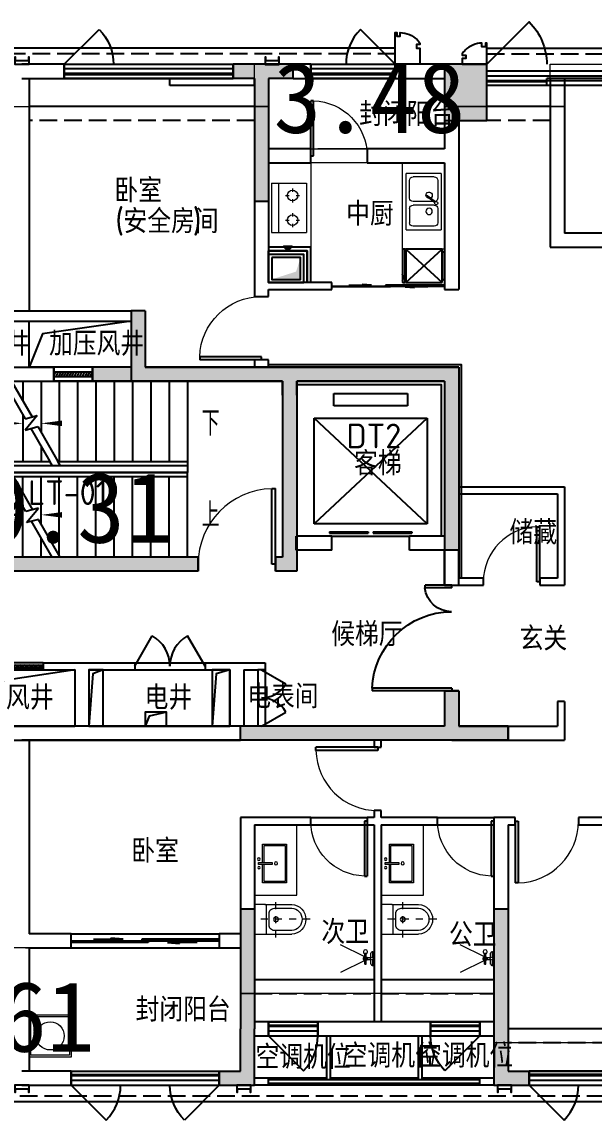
# Model space of a CAD drawing. Extents: x 512858 to 514372, y -232486 to -231710.
# Drawn here: x 513208.44 to 513216.56, y -232245.08 to -232229.49 of the extents above; entities that cross this region are included whole.
import ezdxf

# ---------------------------------------------------------------- set-up
doc = ezdxf.new("R2010")
doc.units = 0
doc.header["$LTSCALE"] = 1000
for name, pattern in [('__DASH', [0.35, 0.25, -0.1]), ('B1+B2户型(2#185报审版）-2$0$__DASH', [0.35, 0.25, -0.1]), ('B1+B2户型(2#185报审版）-2$0$DASH', [0.35, 0.25, -0.1]), ('DASH', [0.35, 0.25, -0.1])]:
    doc.linetypes.add(name, pattern=pattern)
doc.layers.get('0').update_dxf_attribs({"color": 252})
for name, color, linetype in [('0-铝板', 253, 'Continuous'), ('1#HXT-15-27F$0$A-ANNO-50-SYMB', 253, 'Continuous'), ('1#HXT-15-27F$0$A-ANNO-50-TXT', 253, 'Continuous'), ('1#HXT-15-27F$0$A-DOOR', 253, 'Continuous'), ('1#HXT-15-27F$0$A-FIRE-DOOR', 253, 'Continuous'), ('1#HXT-15-27F$0$A-HOLE-E', 253, 'Continuous'), ('1#HXT-15-27F$0$A-PATT-COLU', 253, 'Continuous'), ('1#HXT-15-27F$0$A-STAIR', 253, 'Continuous'), ('1#HXT-15-27F$0$A-STR-CONC-B', 253, 'Continuous'), ('1#HXT-15-27F$0$A-WALL-S', 253, 'Continuous'), ('1#HXT-15-27F$0$A-WINDOW', 253, 'Continuous'), ('6#-造型-1F（实施版）金属型材-METAL-S', 253, 'Continuous'), ('A-ANNO-100-TXT', 252, 'Continuous'), ('A-METAL-E', 253, 'Continuous'), ('A-WALL-S', 252, 'Continuous'), ('B1+B2户型(2#185报审版）-2$0$$0$AA-排烟道', 253, 'Continuous'), ('B1+B2户型(2#185报审版）-2$0$A-DOOR', 253, 'Continuous'), ('B1+B2户型(2#185报审版）-2$0$A-FIRE-DOOR', 253, 'Continuous'), ('B1+B2户型(2#185报审版）-2$0$A-HOLE-E', 253, 'Continuous'), ('B1+B2户型(2#185报审版）-2$0$A-METAL-E', 253, 'Continuous'), ('B1+B2户型(2#185报审版）-2$0$A-PART-S', 253, 'Continuous'), ('B1+B2户型(2#185报审版）-2$0$A-PATT-COLU', 253, 'Continuous'), ('B1+B2户型(2#185报审版）-2$0$A-STR-CONC-B', 253, 'Continuous'), ('B1+B2户型(2#185报审版）-2$0$A-STR-CONC-C', 253, 'Continuous'), ('B1+B2户型(2#185报审版）-2$0$A-STR-CONC-E', 253, 'Continuous'), ('B1+B2户型(2#185报审版）-2$0$A-STR-CONC-H', 253, 'Continuous'), ('B1+B2户型(2#185报审版）-2$0$A-WALL-S', 253, 'Continuous'), ('B1+B2户型(2#185报审版）-2$0$A-WINDOW', 253, 'Continuous'), ('B1+B2户型(2#185报审版）-2$0$FURN', 253, 'Continuous'), ('B1+B2户型(2#185报审版）-2$0$ICDA方案_活动家具', 253, 'Continuous'), ('B1+B2户型(2#185报审版）-2$0$WALL', 253, 'Continuous'), ('PUB_HATCH', 252, 'Continuous')]:
    doc.layers.add(name, color=color, linetype=linetype)
for name, color, linetype, lineweight in [('B1+B2户型(2#185报审版）-2$0$AE-FURN-MOVE', 253, 'Continuous', 20), ('面积-计容-住宅-0.5', 1, 'Continuous', 0), ('面积-计容-住宅-1', 1, 'Continuous', 0)]:
    doc.layers.add(name, color=color, linetype=linetype, lineweight=lineweight)
doc.styles.add('1#HXT-15-27F$0$STANDARD', font='GBENOR', dxfattribs={"bigfont": 'GBCBIG'})
doc.styles.add('dw', font='simhei.ttf')
doc.styles.add('TYDG_02', font='TSSDENG.shx', dxfattribs={"width": 0.8, "bigfont": 'hztxt.shx'})

# ---------------------------------------------------------------- blocks, each defined once
blk = doc.blocks.new('1新176wz14')
at = {"layer": 'A-ANNO-100-TXT', "style": 'TYDG_02'}
for s, height, p in [('封闭阳台', 337.6, (-141470, -1319249, 0)), ('卧室', 337.6, (-144945, -1320333)), ('中厨', 337.6, (-141655, -1320665)), ('(', 350, (-144933, -1320771)), ('安全房间', 337.6, (-144816, -1320771)), (')', 350, (-143833, -1320771)), ('加压风井', 337.6, (-147500, -1322510)), ('加压风井', 337.6, (-145873, -1322510)), ('DT2', 350, (-141651, -1323825)), ('客梯', 337.6, (-141542, -1324210)), ('LT-01', 350, (-146169, -1324630)), ('储藏', 337.6, (-139336, -1325189, 0)), ('候梯厅', 337.6, (-141867, -1326636)), ('玄关', 337.6, (-139192, -1326698)), ('风井', 337.6, (-146484, -1327536)), ('电井', 337.6, (-144516, -1327536)), ('电表间', 337.6, (-143060, -1327519, 0)), ('卧室', 337.6, (-144705, -1329714)), ('次卫', 337.6, (-142006, -1330865, 0)), ('公卫', 337.6, (-140196, -1330903, -1)), ('封闭阳台', 337.6, (-144645, -1331968, 0)), ('空调机位', 337.6, (-142942, -1332640)), ('空调机位', 337.6, (-141690, -1332622)), ('空调机位', 337.6, (-140634, -1332622))]:
    blk.add_text(s, height=height, dxfattribs=at).set_placement(p)
blk = doc.blocks.new('1新173qjoijgwjirwj')
at = {"layer": '6#-造型-1F（实施版）金属型材-METAL-S', "color": 61}
blk.add_lwpolyline([(1777640, -392129), (1777640, -392149), (1777590, -392149), (1777590, -392199), (1777640, -392199), (1777640, -392429), (1777290, -392429), (1777290, -391979), (1777310, -391979), (1777310, -392029), (1777360, -392029), (1777360, -391979, -0.097374), (1777489, -392006, -0.097374), (1777598, -392079, -0.024265), (1777620, -392103, -0.024265), (1777640, -392129), (1777640, -392149)], format="xyb", dxfattribs=at)
at = {"layer": '6#-造型-1F（实施版）金属型材-METAL-S'}
for points in [[(1777290, -392199), (1756460, -392199, 0.414213), (1756260, -392399), (1756260, -399309)], [(1756590, -399659), (1757760, -399659), (1757760, -406959, 0.414214), (1757960, -407159), (1781290, -407159)]]:
    blk.add_lwpolyline(points, format="xyb", dxfattribs=at)
at = {"layer": '6#-造型-1F（实施版）金属型材-METAL-S', "color": 61}
blk.add_lwpolyline([(1778240, -392429), (1778590, -392429), (1778590, -392129), (1778570, -392129), (1778570, -392179), (1778520, -392179), (1778520, -392129, 0.097374), (1778391, -392156, 0.097374), (1778282, -392229, 0.024265), (1778260, -392253, 0.024265), (1778240, -392279), (1778240, -392299), (1778290, -392299), (1778290, -392349), (1778240, -392349)], format="xyb", close=True, dxfattribs=at)
at = {"layer": '6#-造型-1F（实施版）金属型材-METAL-S'}
blk.add_lwpolyline([(1778590, -392199), (1787490, -392199), (1787490, -392351), (1787490, -392351)], dxfattribs=at)
at = {"layer": '6#-造型-1F（实施版）金属型材-METAL-S', "color": 61, "linetype": '__DASH'}
for points in [[(1777290, -392279), (1756460, -392279, 0.414213), (1756340, -392399), (1756340, -399309)], [(1756590, -399579), (1757840, -399579), (1757840, -406959, 0.414214), (1757960, -407079), (1781290, -407079)]]:
    blk.add_lwpolyline(points, format="xyb", dxfattribs=at)
blk.add_lwpolyline([(1778590, -392279), (1787490, -392279)], dxfattribs=at)
blk = doc.blocks.new('1新172jwqoiwjg')
at = {"layer": '6#-造型-1F（实施版）金属型材-METAL-S', "color": 130}
for points in [[(1772090, -392429), (1772090, -392329), (1772080, -392329), (1772080, -392379), (1771900, -392379), (1771900, -392329), (1771890, -392329), (1771890, -392429), (1772090, -392429)], [(1775640, -392430), (1775640, -392330), (1775630, -392330), (1775630, -392380), (1775450, -392380), (1775450, -392330), (1775440, -392330), (1775440, -392430), (1775640, -392430)], [(1771890, -406929), (1771890, -407029), (1771900, -407029), (1771900, -406979), (1772080, -406979), (1772080, -407029), (1772090, -407029), (1772090, -406929), (1771890, -406929)], [(1775040, -406929), (1775040, -407029), (1775050, -407029), (1775050, -406979), (1775230, -406979), (1775230, -407029), (1775240, -407029), (1775240, -406929), (1775040, -406929)], [(1778740, -406929), (1778740, -407029), (1778750, -407029), (1778750, -406979), (1778930, -406979), (1778930, -407029), (1778940, -407029), (1778940, -406929), (1778740, -406929)]]:
    blk.add_lwpolyline(points, dxfattribs=at)
blk = doc.blocks.new('1新90A$C799B250F')
at = {"layer": '0-铝板', "color": 2}
for name in ['1新173qjoijgwjirwj', '1新172jwqoiwjg']:
    blk.add_blockref(name, (-1756590, 406829, 0), dxfattribs=at)
blk = doc.blocks.new('1新160bcq14-27')
at = {"layer": 'A-METAL-E', "elevation": 0}
for points in [[(18200, 5850), (15800, 5850)], [(18200, 5800), (15800, 5800)], [(20500, 5850), (19300, 5850)], [(20500, 5800), (19300, 5800)], [(22650, 5750), (21800, 5750)], [(22650, 5700), (21800, 5700)], [(19400, -7600), (18700, -7600)], [(21700, -7600), (21000, -7600)], [(19400, -7650), (18700, -7650)], [(21700, -7650), (21000, -7650)], [(15900, -8300), (18000, -8300)], [(15900, -8350), (18000, -8350)], [(24500, -8300), (22400, -8300)], [(24500, -8350), (22400, -8350)]]:
    blk.add_lwpolyline(points, dxfattribs=at)
at = {"layer": 'A-WALL-S'}
for p, q in [((18500, 5800), (17300, 5800)), ((17300, 5700), (17300, 5800)), ((18500, 5700), (18500, 5800)), ((24150, 5800), (22650, 5800)), ((22650, 5700), (22650, 5800)), ((18500, 5700), (17300, 5700)), ((24150, 5700), (22650, 5700))]:
    blk.add_line(p, q, dxfattribs=at)
blk = doc.blocks.new('1新123B1+B2户型(2#185报审版）-2$0$FDFSDFSD')
at = {"layer": 'B1+B2户型(2#185报审版）-2$0$AE-FURN-MOVE'}
for points in [[(-600, 600), (0, 600), (0, 0), (-600, 0)], [(-575, 575), (-25, 575), (-25, 25), (-575, 25)]]:
    blk.add_lwpolyline(points, close=True, dxfattribs=at)
blk.add_circle((-300, 300), 200, dxfattribs=at)
blk = doc.blocks.new('1新118B1+B2户型(2#185报审版）-2$0$69865866586652f-nezb')
at = {"color": 250, "linetype": 'B1+B2户型(2#185报审版）-2$0$DASH', "ltscale": 0.2}
for p, q in [((296757, 367901), (296757, 367111)), ((296501, 367416), (297013, 367416))]:
    blk.add_line(p, q, dxfattribs=at)
for p, q in [((296546, 367259), (296546, 367641)), ((296968, 367259), (296968, 367641))]:
    blk.add_line(p, q)
at = {"color": 250}
blk.add_lwpolyline([(296599, 367641), (296599, 367393, 0.414214), (296674, 367318), (296839, 367318, 0.414214), (296914, 367393), (296914, 367641)], format="xyb", dxfattribs=at)
blk.add_lwpolyline([(296546, 367259, -0.414214), (296567, 367281), (296947, 367281, -0.414214), (296968, 367259), (296968, 367132, -0.414214), (296947, 367111), (296567, 367111, -0.414214), (296546, 367132)], format="xyb", close=True)
blk.add_circle((296757, 367416), 35.2, dxfattribs=at)
blk.add_arc((296757, 367629), 211, 3.0492, 176.9508)
blk.add_arc((296757, 367629), 158, 3.0492, 176.9508, dxfattribs=at)
blk = doc.blocks.new('1新117B1+B2户型(2#185报审版）-2$0$235345')
at = {"layer": 'B1+B2户型(2#185报审版）-2$0$AE-FURN-MOVE', "extrusion": (0.001411, -2.82684e-05, 0.999999)}
for points in [[(20, 289), (20, 550), (-320, 550), (-320, 0), (20, 0), (20, 261)], [(0, 289), (0, 530), (-300, 530), (-300, 20), (0, 20), (0, 261)]]:
    blk.add_lwpolyline(points, dxfattribs=at)
at = {"layer": 'B1+B2户型(2#185报审版）-2$0$AE-FURN-MOVE', "extrusion": (0.001411, -2.82684e-05, 0.999999), "elevation": -1}
blk.add_lwpolyline([(-116, 261), (78, 261), (78, 289), (-116, 289)], close=True, dxfattribs=at)
at = {"layer": 'B1+B2户型(2#185报审版）-2$0$AE-FURN-MOVE'}
for centre, radius in [((74, 335), 17.1), ((-169, 275), 21.4), ((73, 215), 17.1)]:
    blk.add_circle(centre, radius, dxfattribs=at)
blk = doc.blocks.new('1新121B1+B2户型(2#185报审版）-2$0$6986586658ff3d')
at = {"layer": 'B1+B2户型(2#185报审版）-2$0$AE-FURN-MOVE'}
for p, q in [((-101, 77), (-82, 77)), ((-101, -77), (-101, 77)), ((-82, -77), (-82, 77)), ((-66, 14), (-13, 14)), ((-14, 13), (-14, 77)), ((13, 14), (14, 14)), ((14, 96), (34, 96)), ((14, 13), (14, 96)), ((14, 77), (34, 77)), ((-101, -67), (-82, -67)), ((-101, -77), (-82, -77)), ((-66, -14), (-13, -14)), ((-14, -77), (-14, -13)), ((13, -14), (14, -14)), ((14, -96), (14, -13)), ((14, -77), (34, -77)), ((14, -96), (34, -96))]:
    blk.add_line(p, q, dxfattribs=at)
for points in [[(-101, 27), (-445, 194)], [(-99, -28), (-445, -197)]]:
    blk.add_lwpolyline(points, dxfattribs=at)
for centre, radius in [((-91, 0), 28.8), ((-91, 0), 24), ((0, 0), 19.2)]:
    blk.add_circle(centre, radius, dxfattribs=at)
for centre, radius, start, end in [((-91, 96), 28.8, 289.4712, 250.5288), ((10, 72), 24.4, 78.4801, 168.9001), ((10, -72), 24.4, 191.0999, 281.5199)]:
    blk.add_arc(centre, radius, start, end, dxfattribs=at)
blk = doc.blocks.new('1新111B1+B2户型(2#185报审版）-2$0$$0$SFEFFSEFSEFESFS')
at = {"layer": 'B1+B2户型(2#185报审版）-2$0$$0$AA-排烟道'}
blk.add_hatch(color=254, dxfattribs=at).paths.add_polyline_path([(220387, 75509), (220327, 75570), (220327, 75448)])
at = {"layer": 'B1+B2户型(2#185报审版）-2$0$$0$AA-排烟道', "color": 254}
for points in [[(220437, 75235), (220837, 75235), (220837, 75735), (220437, 75735)], [(220483, 75280), (220792, 75280), (220792, 75689), (220483, 75689)]]:
    blk.add_lwpolyline(points, close=True, dxfattribs=at)
blk.add_lwpolyline([(220387, 75509), (220327, 75570), (220327, 75448), (220387, 75509)], dxfattribs=at)
blk.add_solid([(220483, 75689), (220682, 75625), (220792, 75689), (220792, 75280)], dxfattribs=at)
at = {"layer": 'B1+B2户型(2#185报审版）-2$0$A-HOLE-E', "ltscale": 0.5}
blk.add_lwpolyline([(220837, 75784), (220837, 75234), (220387, 75234), (220387, 75784)], close=True, dxfattribs=at)
blk = doc.blocks.new('1新113B1+B2户型(2#185报审版）-2$0$$DorLib2D$00000114')
at = {"color": 0}
blk.add_line((0.5, 0), (-0.207, 0.707), dxfattribs=at)
blk.add_arc((0.5, 0), 1, 135, 180, dxfattribs=at)
blk = doc.blocks.new('1新120B1+B2户型(2#185报审版）-2$0$6986586658665A-Kitchen-4')
at = {"layer": 'B1+B2户型(2#185报审版）-2$0$AE-FURN-MOVE'}
for p, q in [((-400, -500), (-400, 0)), ((400, 0), (-400, 0)), ((400, 0), (400, -500)), ((-350, -100), (-350, -400)), ((-100, -50), (-300, -50)), ((-50, -100), (-50, -400)), ((-16, -94), (67, -201)), ((-4, -84), (79, -191)), ((0, -115), (0, -400)), ((300, -50), (50, -50)), ((350, -100), (350, -400)), ((-100, -450), (-300, -450)), ((50, -450), (300, -450)), ((-400, -500), (400, -500))]:
    blk.add_line(p, q, dxfattribs=at)
for centre, major_axis, start_param, end_param in [((-300, -100), (0, 50), 0.000591, 1.571387), ((-140, -173), (0, 45), 4.711392, 10.994577), ((-100, -100), (0, 50), 4.711798, 6.282594), ((-23, -73), (-0.2, 22.5), 4.156064, 9.712232), ((50, -100), (0, 50), -0.000202, 1.373206), ((90, -173), (0.1, 45), 1.556657, 7.383522), ((300, -100), (0, 50), 4.711798, 6.282594), ((77, -201), (0, 10), 1.588727, 6.019143), ((-300, -400), (0, 50), 1.570205, 3.141002), ((-100, -400), (0, 50), 3.142184, 4.71298), ((50, -400), (0, 50), 1.570205, 3.141002), ((300, -400), (0, 50), 3.142184, 4.71298)]:
    blk.add_ellipse(centre, major_axis=major_axis, ratio=1, start_param=start_param, end_param=end_param, dxfattribs=at)
blk = doc.blocks.new('1新119B1+B2户型(2#185报审版）-2$0$6986586658665A-Kitchen-1')
at = {"layer": 'B1+B2户型(2#185报审版）-2$0$AE-FURN-MOVE'}
for p, q in [((-350, 0), (350, 0)), ((-350, -500), (-350, 0)), ((350, -500), (350, 0)), ((-175, -150), (-175, -100)), ((175, -150), (175, -100)), ((-275, -200), (-225, -200)), ((-175, -300), (-175, -250)), ((-125, -200), (-75, -200)), ((75, -200), (125, -200)), ((175, -300), (175, -250)), ((225, -200), (275, -200)), ((-350, -400), (350, -400)), ((-350, -500), (350, -500))]:
    blk.add_line(p, q, dxfattribs=at)
for centre in [(-175, -200), (175, -200)]:
    blk.add_circle(centre, 75, dxfattribs=at)
blk = doc.blocks.new('1新122B1+B2户型(2#185报审版）-2$0$A$C75447C14')
at = {"layer": 'B1+B2户型(2#185报审版）-2$0$ICDA方案_活动家具'}
for p, q in [((-238, 559), (-238, 588)), ((237, 559), (-238, 559)), ((-238, 35), (-238, 551)), ((-238, 551), (237, 551)), ((237, 551), (-238, 35)), ((-238, 551), (237, 35)), ((-225, 600), (225, 600)), ((237, 588), (237, 559)), ((237, 588), (237, 559)), ((237, 551), (237, 35)), ((237, 551), (237, 35)), ((237, 35), (-238, 35)), ((-185, 0), (-205, 35)), ((185, 0), (-185, 0)), ((205, 35), (185, 0))]:
    blk.add_line(p, q, dxfattribs=at)
at = {"layer": 'B1+B2户型(2#185报审版）-2$0$ICDA方案_活动家具', "extrusion": (4.4081e-39, -1.44111e-29, -1)}
for centre, major_axis, start_param, end_param in [((-225, 588), (8.61, -8.61), 2.356194, 3.926991), ((165, 655), (50.2, -50.2), 0.10668, 1.464116)]:
    blk.add_ellipse(centre, major_axis=major_axis, ratio=1, start_param=start_param, end_param=end_param, dxfattribs=at)
at = {"layer": 'B1+B2户型(2#185报审版）-2$0$ICDA方案_活动家具', "extrusion": (4.40811e-39, -1.44111e-29, -1)}
blk.add_ellipse((225, 588), major_axis=(-8.61, -8.61), ratio=1, start_param=2.356194, end_param=3.926991, dxfattribs=at)
blk = doc.blocks.new('1新116B1+B2户型(2#185报审版）-2$0$$WINLIB2D$00000001')
at = {"color": 0}
for points in [[(-0.5, 0.5), (-0.5, -0.5)], [(-0.5, 0.5), (0.5, 0.5)], [(0.5, -0.5), (0.5, 0.5)], [(0.5, 0.1667), (-0.5, 0.1667)], [(0.5, -0.1667), (-0.5, -0.1667)], [(-0.5, -0.5), (0.5, -0.5)]]:
    blk.add_lwpolyline(points, dxfattribs=at)
blk = doc.blocks.new('1新114B1+B2户型(2#185报审版）-2$0$$DorLib2D$00000131')
at = {"color": 0, "linetype": 'Continuous'}
for p, q in [((0.15, 0.125), (0.2319, 0.1973)), ((0.2319, 0.1973), (0.2319, 0.125)), ((-0.5, 0.125), (-0.5, 0)), ((0.0192, 0.125), (-0.5, 0.125)), ((0.0192, 0), (0.0192, 0.125)), ((0.35, 0.125), (0.15, 0.125)), ((-0.5, 0), (0.0192, 0)), ((-0.024, 0), (0.5, 0)), ((-0.024, -0.125), (-0.024, 0)), ((0.5, 0), (0.5, -0.125)), ((-0.35, -0.125), (-0.15, -0.125)), ((-0.2319, -0.1973), (-0.2319, -0.125)), ((-0.15, -0.125), (-0.2319, -0.1973)), ((0.5, -0.125), (-0.024, -0.125))]:
    blk.add_line(p, q, dxfattribs=at)
blk = doc.blocks.new('1新112B1+B2户型(2#185报审版）-2$0$$DorLib2D$00000001')
for p, q in [((0.45, 0.975), (0.5, 0.975)), ((0.45, 0), (0.45, 0.975)), ((0.5, 0), (0.5, 0.975)), ((0.5, 0), (0.45, 0))]:
    blk.add_line(p, q)
at = {"lineweight": 13}
blk.add_arc((0.475, 0), 0.975, 91.4693, 180, dxfattribs=at)
blk = doc.blocks.new('1新115B1+B2户型(2#185报审版）-2$0$$DorLib2D$00000225')
at = {"color": 0}
for p, q in [((0.475, -0.001), (0.475, 0.752)), ((0.475, 0.752), (0.5, 0.752)), ((0.5, -0.001), (0.5, 0.752)), ((-0.5, 0), (-0.5, 0.252)), ((-0.475, 0.252), (-0.5, 0.252)), ((-0.475, 0), (-0.475, 0.252)), ((-0.475, 0), (-0.5, 0)), ((0.475, -0.001), (0.5, -0.001))]:
    blk.add_line(p, q, dxfattribs=at)
for centre, radius, start, end in [((0.505, -0.002), 0.755, 92.2493, 179.7238), ((-0.501, 0.003), 0.251, 359.7899, 84.0974)]:
    blk.add_arc(centre, radius, start, end, dxfattribs=at)
blk = doc.blocks.new('1新159_FZH')
blk.add_lwpolyline([(-0.5, -0.5), (0.5, -0.5), (0.5, 0.5), (-0.5, 0.5)], close=True)
at = {"layer": 'PUB_HATCH'}
blk.add_solid([(-0.5, -0.5), (0.5, -0.5), (-0.5, 0.5), (0.5, 0.5)], dxfattribs=at)
blk = doc.blocks.new('1新110B1+B2户型(2#185报审版）-2')
at = {"layer": 'B1+B2户型(2#185报审版）-2$0$A-PATT-COLU'}
for points in [[(-142857, -995104), (-142857, -994971), (-143257, -994971), (-143257, -995171), (-142957, -995171)], [(-142407, -994971), (-142857, -994971), (-142857, -995104), (-142757, -995171), (-142407, -995171)], [(-142857, -995104), (-142957, -995171), (-142957, -996921), (-142757, -996921), (-142757, -995171)], [(-144707, -998471), (-144707, -999471), (-144507, -999271), (-144507, -998471)], [(-144507, -999271), (-144707, -999471), (-142857, -999471), (-142857, -999271)], [(-142857, -999271), (-142857, -999471), (-142557, -999471), (-142457, -999404), (-142457, -999271)], [(-142457, -999404), (-142357, -999471), (-140257, -999471), (-140057, -999271), (-142457, -999271)], [(-140057, -999271), (-140257, -999471), (-140257, -1001071), (-140057, -1001071)], [(-142557, -999671), (-142357, -999671), (-142357, -999471), (-142457, -999404), (-142557, -999471)], [(-140057, -1001071), (-140257, -1001071), (-140257, -1001871), (-140057, -1001871)], [(-140257, -1003871), (-140257, -1004371), (-140157, -1004438), (-140057, -1004371), (-140057, -1003871)], [(-141257, -1004571), (-141257, -1004371), (-143157, -1004371), (-143157, -1004571)], [(-140157, -1004438), (-140257, -1004371), (-141257, -1004371), (-141257, -1004571), (-140157, -1004571)], [(-140157, -1004438), (-140157, -1004571), (-139357, -1004571), (-139357, -1004371), (-140057, -1004371)], [(-143157, -1006971), (-143157, -1007421), (-142957, -1007421), (-142957, -1006971)], [(-139557, -1006971), (-139557, -1008671), (-139357, -1008671), (-139357, -1006971)], [(-142957, -1007421), (-143157, -1007421), (-143157, -1008671), (-142957, -1008671)], [(-143157, -1009271), (-142957, -1009471), (-142957, -1008671), (-143157, -1008671)], [(-139357, -1008671), (-139557, -1008671), (-139557, -1009471), (-139357, -1009271)], [(-143457, -1009471), (-142957, -1009471), (-143157, -1009271), (-143457, -1009271)], [(-139357, -1009271), (-139557, -1009471), (-139057, -1009471), (-139057, -1009271)]]:
    blk.add_hatch(color=256, dxfattribs=at).paths.add_polyline_path(points)
at = {"layer": 'B1+B2户型(2#185报审版）-2$0$A-DOOR'}
for p, q in [((-142157, -1005671, 1), (-141357, -1005671, 1)), ((-142157, -1005771, 1), (-141357, -1005771, 1)), ((-140357, -1005671, 1), (-139557, -1005671, 1)), ((-140357, -1005771, 1), (-139557, -1005771, 1)), ((-145557, -1007321), (-143457, -1007321)), ((-145557, -1007521), (-143457, -1007521))]:
    blk.add_line(p, q, dxfattribs=at)
at = {"layer": 'B1+B2户型(2#185报审版）-2$0$A-METAL-E'}
for points in [[(-141932, -1008771), (-141932, -1009396)], [(-141882, -1008771), (-141882, -1009396)], [(-140632, -1008771), (-140632, -1009396)], [(-140582, -1008771), (-140582, -1009396)], [(-139757, -1009396), (-142757, -1009396)], [(-139757, -1009446), (-142757, -1009446)]]:
    blk.add_lwpolyline(points, dxfattribs=at)
at = {"layer": 'B1+B2户型(2#185报审版）-2$0$A-PART-S'}
for p, q in [((-145657, -994971), (-146257, -994971)), ((-145657, -995171), (-145657, -994971)), ((-143257, -994971), (-143257, -995171)), ((-142157, -994971), (-142407, -994971)), ((-142157, -995171), (-142157, -994971)), ((-140257, -994971), (-140957, -994971)), ((-140957, -994971), (-140957, -995171)), ((-146257, -995171), (-145657, -995171)), ((-142407, -995171), (-142157, -995171)), ((-140957, -995171), (-140257, -995171)), ((-142757, -1008571), (-142957, -1008571)), ((-142757, -1008771), (-142757, -1008571)), ((-141257, -1008571), (-142057, -1008571)), ((-142057, -1008571), (-142057, -1008771)), ((-140457, -1008571), (-141257, -1008571)), ((-140457, -1008771), (-140457, -1008571)), ((-139557, -1008571), (-139757, -1008571)), ((-139757, -1008571), (-139757, -1008771)), ((-142957, -1008771), (-142757, -1008771)), ((-142057, -1008771), (-141257, -1008771)), ((-141257, -1008771), (-140457, -1008771)), ((-139757, -1008771), (-139557, -1008771)), ((-145557, -1009271), (-146257, -1009271)), ((-145557, -1009471), (-145557, -1009271)), ((-143457, -1009471), (-143457, -1009271)), ((-142757, -1009371), (-142957, -1009371)), ((-142757, -1009471), (-142757, -1009371)), ((-139557, -1009371), (-139757, -1009371)), ((-139757, -1009471), (-139757, -1009371)), ((-139057, -1009471), (-139057, -1009271)), ((-146257, -1009471), (-145557, -1009471)), ((-142757, -1009471), (-142957, -1009471)), ((-139557, -1009471), (-139757, -1009471))]:
    blk.add_line(p, q, dxfattribs=at)
at = {"layer": 'B1+B2户型(2#185报审版）-2$0$A-STR-CONC-B'}
for p, q in [((-142857, -994971), (-143257, -994971)), ((-143257, -995171), (-143257, -994971)), ((-142407, -994971), (-142857, -994971)), ((-142407, -995171), (-142407, -994971)), ((-142957, -995171), (-143257, -995171)), ((-142957, -995171), (-142957, -996921)), ((-142757, -995171), (-142757, -996921)), ((-142407, -995171), (-142757, -995171)), ((-142757, -996921), (-142957, -996921)), ((-144707, -998471), (-144707, -999471)), ((-144507, -998471), (-144707, -998471)), ((-144507, -998471), (-144507, -999271)), ((-144507, -999271), (-142857, -999271)), ((-142857, -999271), (-142457, -999271)), ((-142457, -999271), (-140057, -999271)), ((-140057, -999271), (-140057, -1001071)), ((-144707, -999471), (-142857, -999471)), ((-142857, -999471), (-142557, -999471)), ((-142557, -999671), (-142557, -999471)), ((-142357, -999671), (-142357, -999471)), ((-142357, -999471), (-140257, -999471)), ((-140257, -999471), (-140257, -1001071)), ((-140257, -1001071), (-140257, -1001871)), ((-140057, -1001071), (-140057, -1001871)), ((-140057, -1001871), (-140257, -1001871)), ((-140257, -1003871), (-140257, -1004371)), ((-140057, -1003871), (-140257, -1003871)), ((-140057, -1003871), (-140057, -1004371)), ((-141257, -1004371), (-143157, -1004371)), ((-143157, -1004571), (-143157, -1004371)), ((-140257, -1004371), (-141257, -1004371)), ((-140057, -1004371), (-139357, -1004371)), ((-139357, -1004371), (-139357, -1004571)), ((-141257, -1004571), (-143157, -1004571)), ((-140157, -1004571), (-141257, -1004571)), ((-140157, -1004571), (-139357, -1004571)), ((-143157, -1006971), (-143157, -1007421)), ((-142957, -1006971), (-143157, -1006971)), ((-142957, -1006971), (-142957, -1007421)), ((-139557, -1006971), (-139557, -1008671)), ((-139357, -1006971), (-139557, -1006971)), ((-139357, -1006971), (-139357, -1008671)), ((-143157, -1007421), (-143157, -1008671)), ((-142957, -1007421), (-142957, -1008671)), ((-143157, -1009271), (-143157, -1008671)), ((-142957, -1009471), (-142957, -1008671)), ((-139557, -1008671), (-139557, -1009471)), ((-139357, -1008671), (-139357, -1009271)), ((-143457, -1009271), (-143157, -1009271)), ((-143457, -1009271), (-143457, -1009471)), ((-139357, -1009271), (-139057, -1009271)), ((-139057, -1009271), (-139057, -1009471)), ((-143457, -1009471), (-142957, -1009471)), ((-139557, -1009471), (-139057, -1009471))]:
    blk.add_line(p, q, dxfattribs=at)
at = {"layer": 'B1+B2户型(2#185报审版）-2$0$A-STR-CONC-E'}
for points in [[(-142957, -995571), (-146157, -995571)], [(-138757, -995571), (-139657, -995571)], [(-142957, -1007971), (-141257, -1007971)], [(-141157, -1007971), (-139557, -1007971)], [(-136857, -1008671), (-139357, -1008671)], [(-141932, -1009371), (-142757, -1009371)], [(-140632, -1009371), (-141882, -1009371)], [(-140557, -1009371), (-140582, -1009371)], [(-139757, -1009371), (-140557, -1009371)], [(-139757, -1009471), (-142757, -1009471)]]:
    blk.add_lwpolyline(points, dxfattribs=at)
at = {"layer": 'B1+B2户型(2#185报审版）-2$0$A-STR-CONC-H', "linetype": 'B1+B2户型(2#185报审版）-2$0$DASH'}
for points in [[(-142957, -995771), (-146157, -995771)], [(-138757, -995771), (-139657, -995771)], [(-142957, -1008171), (-141257, -1008171)], [(-141157, -1008171), (-139557, -1008171)], [(-136857, -1008871), (-139357, -1008871)]]:
    blk.add_lwpolyline(points, dxfattribs=at)
at = {"layer": 'B1+B2户型(2#185报审版）-2$0$A-WALL-S'}
for p, q in [((-146157, -995171), (-146157, -998471)), ((-140157, -995071), (-140157, -995071)), ((-138757, -995171), (-138757, -997571)), ((-138557, -995171), (-138757, -995171)), ((-138557, -995171), (-138557, -997371)), ((-140157, -995371), (-140157, -995371)), ((-140257, -995771), (-140257, -996171)), ((-140157, -995671), (-140157, -995671)), ((-140057, -995771), (-140057, -996271)), ((-142157, -996171), (-142757, -996171)), ((-142757, -996171), (-142757, -996371)), ((-142157, -996371), (-142157, -996171)), ((-140257, -996171), (-141357, -996171)), ((-141357, -996171), (-141357, -996371)), ((-140057, -996271), (-140057, -998171)), ((-142757, -996371), (-142157, -996371)), ((-141357, -996371), (-140257, -996371)), ((-140257, -996371), (-140257, -998071)), ((-142957, -996921), (-142957, -998071)), ((-142757, -996921), (-142757, -998071)), ((-136757, -997371), (-138557, -997371)), ((-138757, -997571), (-136757, -997571)), ((-141857, -998071), (-142757, -998071)), ((-141857, -998171), (-141857, -998071)), ((-140257, -998071), (-140257, -998171)), ((-142757, -998171), (-141857, -998171)), ((-140257, -998171), (-140057, -998171)), ((-146257, -998471), (-144707, -998471)), ((-146257, -998621), (-144707, -998621)), ((-140057, -1000971), (-138657, -1000971)), ((-140057, -1001071), (-138657, -1001071)), ((-138657, -1000971), (-138557, -1000971)), ((-138657, -1001071), (-138657, -1002271)), ((-138557, -1000971), (-138557, -1001071)), ((-138557, -1001071), (-138557, -1002371)), ((-138557, -1001071), (-138557, -1001071)), ((-140257, -1001871), (-140257, -1002371)), ((-140057, -1001871), (-140057, -1002271)), ((-139707, -1002271), (-140057, -1002271)), ((-139707, -1002371), (-139707, -1002271)), ((-138657, -1002271), (-138907, -1002271)), ((-138907, -1002271), (-138907, -1002371)), ((-140257, -1002371), (-140057, -1002371)), ((-140057, -1002371), (-139707, -1002371)), ((-138907, -1002371), (-138557, -1002371)), ((-140257, -1003871), (-140057, -1003871)), ((-138657, -1004021), (-138657, -1004371)), ((-138557, -1004021), (-138657, -1004021)), ((-138557, -1004021), (-138557, -1004571)), ((-143157, -1004371), (-146257, -1004371)), ((-139357, -1004371), (-138657, -1004371)), ((-143157, -1004571), (-146257, -1004571)), ((-146157, -1004571), (-146157, -1007321)), ((-141257, -1004571), (-141257, -1004671)), ((-141257, -1004671), (-141157, -1004671)), ((-141157, -1004671), (-141157, -1004571)), ((-139357, -1004571), (-138557, -1004571)), ((-141157, -1005571), (-141257, -1005571)), ((-141257, -1005571), (-141257, -1005671)), ((-141157, -1005671), (-141157, -1005571)), ((-142157, -1005671), (-143157, -1005671)), ((-143157, -1005671), (-143157, -1006971)), ((-142957, -1005771), (-142157, -1005771)), ((-142957, -1005771), (-142957, -1006971)), ((-142157, -1005771), (-142157, -1005671)), ((-141257, -1005671), (-141357, -1005671)), ((-141357, -1005671), (-141357, -1005771)), ((-141357, -1005771), (-141257, -1005771)), ((-141257, -1005771), (-141257, -1008571)), ((-140357, -1005671), (-141157, -1005671)), ((-141157, -1005771), (-141157, -1008571)), ((-141157, -1005771), (-140357, -1005771)), ((-140357, -1005771), (-140357, -1005671)), ((-139457, -1005671), (-139557, -1005671)), ((-139557, -1005671), (-139557, -1005771)), ((-139557, -1005771), (-139557, -1006971)), ((-139257, -1005671), (-139457, -1005671)), ((-139357, -1005771), (-139357, -1006971)), ((-139357, -1005771), (-139257, -1005771)), ((-139257, -1005771), (-139257, -1005671)), ((-137057, -1005671), (-138357, -1005671)), ((-138357, -1005671), (-138357, -1005771)), ((-138357, -1005771), (-137057, -1005771)), ((-145557, -1007321), (-146157, -1007321)), ((-145557, -1007521), (-145557, -1007321)), ((-143157, -1007321), (-143457, -1007321)), ((-143457, -1007321), (-143457, -1007521)), ((-146157, -1007521), (-145557, -1007521)), ((-146157, -1007521), (-146157, -1009271)), ((-143457, -1007521), (-143157, -1007521))]:
    blk.add_line(p, q, dxfattribs=at)
at = {"layer": 'B1+B2户型(2#185报审版）-2$0$A-WALL-S', "linetype": 'B1+B2户型(2#185报审版）-2$0$DASH'}
for p, q in [((-142957, -998071), (-142957, -998271)), ((-142957, -998271), (-142757, -998271)), ((-142757, -998271), (-142757, -998171)), ((-142757, -999171), (-142957, -999171)), ((-142957, -999171), (-142957, -999271)), ((-142757, -999271), (-142757, -999171))]:
    blk.add_line(p, q, dxfattribs=at)
at = {"layer": 'B1+B2户型(2#185报审版）-2$0$A-WINDOW'}
for p, q in [((-130857, -995071), (-139657, -995071)), ((-130924, -995138), (-139657, -995138)), ((-130990, -995204), (-139657, -995204)), ((-131057, -995271), (-139657, -995271))]:
    blk.add_line(p, q, dxfattribs=at)
at = {"layer": 'B1+B2户型(2#185报审版）-2$0$A-WINDOW', "extrusion": (0, 0, -1), "elevation": 0}
blk.add_lwpolyline([(139657, -994971), (139056, -994370, 0.198912), (138807, -994971)], format="xyb", dxfattribs=at)
at = {"layer": 'B1+B2户型(2#185报审版）-2$0$AE-FURN-MOVE'}
blk.add_lwpolyline([(-140257, -996371), (-142157, -996371), (-142157, -998071), (-142157, -998071), (-142157, -998071)], dxfattribs=at)
at = {"layer": 'B1+B2户型(2#185报审版）-2$0$AE-FURN-MOVE', "elevation": 0}
blk.add_lwpolyline([(-140257, -997596), (-140857, -997596), (-140857, -996371)], dxfattribs=at)
at = {"layer": 'B1+B2户型(2#185报审版）-2$0$AE-FURN-MOVE'}
for points in [[(-142207, -998071), (-142757, -998071), (-142757, -997621), (-142207, -997621)], [(-142357, -1005771), (-142957, -1005771), (-142957, -1006771), (-142357, -1006771)], [(-140557, -1005771), (-141157, -1005771), (-141157, -1006771), (-140557, -1006771)]]:
    blk.add_lwpolyline(points, close=True, dxfattribs=at)
at = {"layer": 'B1+B2户型(2#185报审版）-2$0$WALL'}
for points in [[(-142157, -998071), (-142157, -997571), (-142757, -997571)], [(-142207, -998071), (-142207, -997621), (-142757, -997621)]]:
    blk.add_lwpolyline(points, dxfattribs=at)
at = {"extrusion": (-2.93874e-39, -2.8026e-45, -1), "xscale": -1, "zscale": -1, "rotation": 90}
blk.add_blockref('1新111B1+B2户型(2#185报审版）-2$0$$0$SFEFFSEFSEFESFS', (217991, -777234), dxfattribs=at)
at = {"xscale": -1}
for name, p, rotation in [('1新122B1+B2户型(2#185报审版）-2$0$A$C75447C14', (-140257, -997833, 0), 90), ('1新117B1+B2户型(2#185报审版）-2$0$235345', (-142821, -1006596, 0), 359.9979281875026), ('1新117B1+B2户型(2#185报审版）-2$0$235345', (-141021, -1006596, 0), 359.9979281875026)]:
    blk.add_blockref(name, p, dxfattribs=dict(at, rotation=rotation))
at = {"layer": 'B1+B2户型(2#185报审版）-2$0$A-DOOR', "linetype": 'B1+B2户型(2#185报审版）-2$0$__DASH', "xscale": -800, "yscale": 800, "zscale": 200, "rotation": 5.13085e-11}
blk.add_blockref('1新112B1+B2户型(2#185报审版）-2$0$$DorLib2D$00000001', (-141757, -996271), dxfattribs=at)
at = {"layer": 'B1+B2户型(2#185报审版）-2$0$A-DOOR'}
for name, p, xscale, yscale, zscale, rotation in [('1新114B1+B2户型(2#185报审版）-2$0$$DorLib2D$00000131', (-141057, -998121), -1600, 100, 100, 180), ('1新112B1+B2户型(2#185报审版）-2$0$$DorLib2D$00000001', (-142857, -998721), 900, -900, 200, 270), ('1新112B1+B2户型(2#185报审版）-2$0$$DorLib2D$00000001', (-141207, -1005121), -900, -900, 100, 269.9999999997128)]:
    blk.add_blockref(name, p, dxfattribs=dict(at, xscale=xscale, yscale=yscale, zscale=zscale, rotation=rotation))
for name, p, xscale, yscale, zscale in [('1新112B1+B2户型(2#185报审版）-2$0$$DorLib2D$00000001', (-139307, -1002321), 800, 800, 100), ('1新112B1+B2户型(2#185报审版）-2$0$$DorLib2D$00000001', (-141757, -1005721), 800, -800, 100), ('1新112B1+B2户型(2#185报审版）-2$0$$DorLib2D$00000001', (-139957, -1005721), 800, -800, 100), ('1新112B1+B2户型(2#185报审版）-2$0$$DorLib2D$00000001', (-138807, -1005721), -900, -900, 100), ('1新114B1+B2户型(2#185报审版）-2$0$$DorLib2D$00000131', (-144507, -1007421), 2100, -200, 200)]:
    blk.add_blockref(name, p, dxfattribs=dict(at, xscale=xscale, yscale=yscale, zscale=zscale))
at = {"layer": 'B1+B2户型(2#185报审版）-2$0$A-FIRE-DOOR', "xscale": 1500, "yscale": -1500, "zscale": 200, "rotation": 270.0000000002746}
blk.add_blockref('1新115B1+B2户型(2#185报审版）-2$0$$DorLib2D$00000225', (-140157, -1003121), dxfattribs=at)
at = {"layer": 'B1+B2户型(2#185报审版）-2$0$A-STR-CONC-C', "xscale": 600, "yscale": 800.0000000116415, "zscale": 800.0000000116415}
blk.add_blockref('1新159_FZH', (-139957, -995371), dxfattribs=at)
at = {"layer": 'B1+B2户型(2#185报审版）-2$0$A-WINDOW', "linetype": 'B1+B2户型(2#185报审版）-2$0$__DASH', "yscale": 700, "zscale": -700}
for p, xscale in [((-145307, -994971), -700), ((-141307, -994971), 700)]:
    blk.add_blockref('1新113B1+B2户型(2#185报审版）-2$0$$DorLib2D$00000114', p, dxfattribs=dict(at, xscale=xscale))
at = {"layer": 'B1+B2户型(2#185报审版）-2$0$A-WINDOW', "yscale": -200, "zscale": 200, "rotation": 180}
for p, xscale in [((-144457, -995071), -2400), ((-141557, -995071), -1200)]:
    blk.add_blockref('1新116B1+B2户型(2#185报审版）-2$0$$WINLIB2D$00000001', p, dxfattribs=dict(at, xscale=xscale))
at = {"layer": 'B1+B2户型(2#185报审版）-2$0$A-WINDOW', "yscale": 200, "zscale": 200}
for p, xscale in [((-142407, -1008671), 700), ((-140107, -1008671), 700), ((-144507, -1009371), 2100), ((-138007, -1009371), 2100)]:
    blk.add_blockref('1新116B1+B2户型(2#185报审版）-2$0$$WINLIB2D$00000001', p, dxfattribs=dict(at, xscale=xscale))
at = {"layer": 'B1+B2户型(2#185报审版）-2$0$A-WINDOW', "linetype": 'B1+B2户型(2#185报审版）-2$0$__DASH', "yscale": 700, "zscale": -700, "rotation": 180}
for p, xscale in [((-142407, -1008771), 700), ((-140107, -1008771), -700), ((-145207, -1009471), 700), ((-143807, -1009471), -700), ((-138707, -1009471), 700)]:
    blk.add_blockref('1新113B1+B2户型(2#185报审版）-2$0$$DorLib2D$00000114', p, dxfattribs=dict(at, xscale=xscale))
at = {"layer": 'B1+B2户型(2#185报审版）-2$0$AE-FURN-MOVE', "xscale": -0.9999999999999898, "rotation": 269.9979237445423}
for p in [(-510078, -1303859), (-508278, -1303859)]:
    blk.add_blockref('1新118B1+B2户型(2#185报审版）-2$0$69865866586652f-nezb', p, dxfattribs=at)
at = {"layer": 'B1+B2户型(2#185报审版）-2$0$AE-FURN-MOVE', "extrusion": (2.82798e-05, 4.50757e-07, 1)}
for p in [(-141291, -1007673, -4), (-139591, -1007673, -4)]:
    blk.add_blockref('1新121B1+B2户型(2#185报审版）-2$0$6986586658ff3d', p, dxfattribs=at)
at = {"layer": 'B1+B2户型(2#185报审版）-2$0$AE-FURN-MOVE', "color": 1, "extrusion": (-2.93874e-39, 5.60519e-45, -1), "xscale": -1, "zscale": -1, "rotation": 0.0002964059154809}
blk.add_blockref('1新123B1+B2户型(2#185报审版）-2$0$FDFSDFSD', (145557, -1009071), dxfattribs=at)
at = {"layer": 'B1+B2户型(2#185报审版）-2$0$FURN', "xscale": -1, "rotation": 270}
blk.add_blockref('1新120B1+B2户型(2#185报审版）-2$0$6986586658665A-Kitchen-4', (-140304, -996921), dxfattribs=at)
at = {"layer": 'B1+B2户型(2#185报审版）-2$0$FURN', "extrusion": (-2.93874e-39, -1.44111e-29, -1), "xscale": -1, "zscale": -1, "rotation": 90}
blk.add_blockref('1新119B1+B2户型(2#185报审版）-2$0$6986586658665A-Kitchen-1', (142216, -997010, 0), dxfattribs=at)
blk = doc.blocks.new('1新241#HXT-15-27F$0$$WINLIB2D$00000039')
at = {"color": 0}
for points in [[(-0.5, 0.5), (-0.5, -0.5)], [(0.5, 0.5), (-0.5, 0.5)], [(0.5, -0.5), (0.5, 0.5)], [(-0.5, 0.167), (0.5, 0.167)], [(-0.384, -0.167), (-0.448, 0.167)], [(-0.316, -0.167), (-0.38, 0.167)], [(-0.248, -0.167), (-0.312, 0.167)], [(-0.18, -0.167), (-0.244, 0.167)], [(-0.112, -0.167), (-0.176, 0.167)], [(-0.044, -0.167), (-0.108, 0.167)], [(0.024, -0.167), (-0.04, 0.167)], [(0.092, -0.167), (0.028, 0.167)], [(0.16, -0.167), (0.096, 0.167)], [(0.228, -0.167), (0.164, 0.167)], [(0.296, -0.167), (0.232, 0.167)], [(0.364, -0.167), (0.3, 0.167)], [(0.432, -0.167), (0.368, 0.167)], [(0.5, -0.167), (0.436, 0.167)], [(-0.452, -0.167), (-0.5, 0.084)], [(-0.5, -0.167), (0.5, -0.167)], [(0.5, -0.5), (-0.5, -0.5)]]:
    blk.add_lwpolyline(points, dxfattribs=at)
blk = doc.blocks.new('1新191#HXT-15-27F$0$$DorLib2D$00000001')
for p, q in [((0.45, 0.975), (0.5, 0.975)), ((0.45, 0), (0.45, 0.975)), ((0.5, 0), (0.5, 0.975)), ((0.5, 0), (0.45, 0))]:
    blk.add_line(p, q)
at = {"lineweight": 13}
blk.add_arc((0.475, 0), 0.975, 91.4693, 180, dxfattribs=at)
blk = doc.blocks.new('1新201#HXT-15-27F$0$$DorLib2D$00000127')
at = {"color": 0}
for points in [[(-0.533, 0.795), (-0.533, 0.69)], [(-0.033, 0.795), (-0.533, 0.795)], [(-0.033, 0.795), (-0.033, 0.69)], [(0.533, 0.795), (0.033, 0.795)], [(0.033, 0.795), (0.033, 0.69)], [(0.533, 0.795), (0.533, 0.69)], [(-0.033, 0.69), (-0.533, 0.69)], [(0.533, 0.69), (0.033, 0.69)], [(0.5, 0.5), (-0.5, 0.5)]]:
    blk.add_lwpolyline(points, dxfattribs=at)
blk = doc.blocks.new('1新221#HXT-15-27F$0$$DorLib2D$00000231')
at = {"color": 0}
for p, q in [((-0.5, 0), (-0.25, 0.433)), ((0.5, 0), (0.25, 0.433))]:
    blk.add_line(p, q, dxfattribs=at)
for centre, start, end in [((-0.5, 0), 0, 60), ((0.5, 0), 120, 180)]:
    blk.add_arc(centre, 0.5, start, end, dxfattribs=at)
blk = doc.blocks.new('1新211#HXT-15-27F$0$$DorLib2D$00000225')
at = {"color": 0}
for p, q in [((0.475, -0.001), (0.475, 0.752)), ((0.475, 0.752), (0.5, 0.752)), ((0.5, -0.001), (0.5, 0.752)), ((-0.5, 0), (-0.5, 0.252)), ((-0.475, 0.252), (-0.5, 0.252)), ((-0.475, 0), (-0.475, 0.252)), ((-0.475, 0), (-0.5, 0)), ((0.475, -0.001), (0.5, -0.001))]:
    blk.add_line(p, q, dxfattribs=at)
for centre, radius, start, end in [((0.505, -0.002), 0.755, 92.2493, 179.7238), ((-0.501, 0.003), 0.251, 359.7899, 84.0974)]:
    blk.add_arc(centre, radius, start, end, dxfattribs=at)
blk = doc.blocks.new('1新181#HXT-15-27F')
at = {"layer": '1#HXT-15-27F$0$A-PATT-COLU'}
for points in [[(-144507, -998471), (-144707, -998471), (-144707, -999271), (-144607, -999338), (-144507, -999271)], [(-144607, -999338), (-144707, -999271), (-145257, -999271), (-145257, -999471), (-144607, -999471)], [(-142457, -999404), (-142457, -999271), (-144507, -999271), (-144607, -999338), (-144607, -999471), (-142557, -999471)], [(-140157, -999371), (-140057, -999271), (-142457, -999271), (-142457, -999404), (-142357, -999471), (-140257, -999471)], [(-140157, -999371), (-140257, -999471), (-140257, -1001771), (-140157, -1001771), (-140057, -1001771), (-140057, -999271)], [(-142457, -999404), (-142557, -999471), (-142557, -1001971), (-142457, -1002071), (-142357, -1002171), (-142357, -999471)], [(-140157, -1001771), (-140257, -1001771), (-140257, -1001871), (-140057, -1001871), (-140057, -1001771)], [(-143757, -1002171), (-143757, -1001971), (-148657, -1001971), (-148657, -1002171)], [(-142457, -1002071), (-142557, -1001971), (-142657, -1001971), (-142657, -1002171), (-142357, -1002171)], [(-140057, -1003871), (-140257, -1003871), (-140257, -1004371), (-140157, -1004438), (-140057, -1004371)], [(-142807, -1004471), (-142807, -1004371), (-143157, -1004371), (-143157, -1004571), (-142807, -1004571)], [(-140157, -1004438), (-140257, -1004371), (-142807, -1004371), (-142807, -1004471), (-142807, -1004571), (-140157, -1004571)], [(-139357, -1004571), (-139357, -1004371), (-140057, -1004371), (-140157, -1004438), (-140157, -1004571)]]:
    blk.add_hatch(color=256, dxfattribs=at).paths.add_polyline_path(points, flags=17)
at = {"layer": '1#HXT-15-27F$0$A-ANNO-50-SYMB'}
for points in [[(-148457, -1000071, 0, 0, 0), (-146247, -1000071, 0, 80, 0), (-146547, -1000071, 0, 0, 0)], [(-143777, -1000071, 0, 0, 0), (-145987, -1000071, 0, 80, 0), (-145687, -1000071, 0, 0, 0)], [(-148457, -1001371, 0, 0, 0), (-146247, -1001371, 0, 80, 0), (-146547, -1001371, 0, 0, 0)], [(-143777, -1001371, 0, 0, 0), (-145987, -1001371, 0, 80, 0), (-145687, -1001371, 0, 0, 0)]]:
    blk.add_lwpolyline(points, format="xyseb", dxfattribs=at)
at = {"layer": '1#HXT-15-27F$0$A-DOOR'}
for p, q in [((-144657, -1003471), (-143657, -1003471)), ((-144657, -1003571), (-143657, -1003571)), ((-142907, -1003571), (-142907, -1004371)), ((-142807, -1003571), (-142807, -1004371))]:
    blk.add_line(p, q, dxfattribs=at)
at = {"layer": '1#HXT-15-27F$0$A-HOLE-E'}
for points in [[(-146157, -998621), (-144707, -998621), (-144707, -999271), (-146157, -999271)], [(-147357, -1003571), (-145507, -1003571), (-145507, -1004371), (-147357, -1004371)], [(-145307, -1004371), (-145107, -1004371), (-145107, -1003571), (-145307, -1003571)], [(-143557, -1004371), (-143307, -1004371), (-143307, -1003571), (-143557, -1003571)], [(-144507, -1004371), (-144207, -1004371), (-144207, -1004171), (-144507, -1004171)]]:
    blk.add_lwpolyline(points, close=True, dxfattribs=at)
for points in [[(-144707, -998621), (-145967, -998800), (-146157, -999271)], [(-145507, -1003571), (-147107, -1003812), (-147357, -1004371)], [(-145107, -1003571), (-145252, -1003628), (-145307, -1004371)], [(-143307, -1003571), (-143502, -1003628), (-143557, -1004371)], [(-144207, -1004171), (-144453, -1004228), (-144507, -1004371)]]:
    blk.add_lwpolyline(points, dxfattribs=at)
at = {"layer": '1#HXT-15-27F$0$A-STAIR'}
for p, q in [((-146521, -999471), (-146212, -1000007)), ((-146406, -999471), (-143907, -999471)), ((-146406, -999471), (-146112, -999980)), ((-146247, -999471), (-146247, -999746)), ((-145987, -999471), (-145987, -1000196)), ((-145727, -999471), (-145727, -1000611)), ((-145467, -999471), (-145467, -1000611)), ((-145207, -999471), (-145207, -1000611)), ((-144947, -999471), (-144947, -1000611)), ((-144687, -999471), (-144687, -1000611)), ((-144427, -999471), (-144427, -1000611)), ((-144167, -999471), (-144167, -1000611)), ((-143907, -999471), (-143907, -1000611)), ((-141832, -999821), (-141832, -999646)), ((-141832, -999646), (-140782, -999646)), ((-140782, -999646), (-140782, -999821)), ((-140782, -999821), (-141832, -999821)), ((-146247, -999946), (-146247, -1000611)), ((-146212, -1000007), (-146040, -999960)), ((-146040, -999960), (-146212, -1000166)), ((-142107, -1001496), (-142107, -999996)), ((-142107, -999996), (-140507, -999996)), ((-140507, -999996), (-142107, -1001496)), ((-140507, -1001496), (-142107, -999996)), ((-140507, -999996), (-140507, -1001496)), ((-146212, -1000166), (-146032, -1000118)), ((-146132, -1000145), (-145863, -1000611)), ((-146032, -1000118), (-145747, -1000611)), ((-145987, -1000396), (-145987, -1000611)), ((-145828, -1000671), (-145863, -1000611)), ((-145713, -1000671), (-145747, -1000611)), ((-143907, -1000611), (-143907, -1000671)), ((-143907, -1000831), (-143907, -1000771)), ((-146202, -1001324), (-146486, -1000831)), ((-146102, -1001297), (-146371, -1000831)), ((-146247, -1001046), (-146247, -1000831)), ((-145987, -1001496), (-145987, -1000831)), ((-145727, -1001946), (-145727, -1000831)), ((-145467, -1001971), (-145467, -1000831)), ((-145207, -1001971), (-145207, -1000831)), ((-144947, -1001971), (-144947, -1000831)), ((-144687, -1001971), (-144687, -1000831)), ((-144427, -1001971), (-144427, -1000831)), ((-144167, -1001971), (-144167, -1000831)), ((-143907, -1001971), (-143907, -1000831)), ((-146247, -1001971), (-146247, -1001246)), ((-146022, -1001275), (-146202, -1001324)), ((-146194, -1001481), (-146022, -1001275)), ((-146022, -1001435), (-146194, -1001481)), ((-145828, -1001971), (-146122, -1001462)), ((-145713, -1001971), (-146022, -1001435)), ((-140507, -1001496), (-142107, -1001496)), ((-145987, -1001971), (-145987, -1001696)), ((-145828, -1001971), (-148327, -1001971)), ((-143907, -1001971), (-145713, -1001971))]:
    blk.add_line(p, q, dxfattribs=at)
for points in [[(-148327, -1000611), (-145863, -1000611)], [(-145747, -1000611), (-143907, -1000611)], [(-148327, -1000671), (-145828, -1000671)], [(-143907, -1000771), (-146406, -1000771)], [(-145713, -1000671), (-143907, -1000671)], [(-143907, -1000831), (-146371, -1000831)]]:
    blk.add_lwpolyline(points, dxfattribs=at)
at = {"layer": '1#HXT-15-27F$0$A-STR-CONC-B'}
for p, q in [((-144707, -998471), (-144707, -999271)), ((-144507, -998471), (-144707, -998471)), ((-144507, -998471), (-144507, -999271)), ((-144707, -999271), (-145257, -999271)), ((-145257, -999471), (-145257, -999271)), ((-142457, -999271), (-144507, -999271)), ((-140057, -999271), (-142457, -999271)), ((-140057, -999271), (-140057, -1001771)), ((-144607, -999471), (-145257, -999471)), ((-142557, -999471), (-144607, -999471)), ((-142557, -999471), (-142557, -1001971)), ((-142357, -999471), (-142357, -1002171)), ((-140257, -999471), (-142357, -999471)), ((-140257, -999471), (-140257, -1001771)), ((-140257, -1001771), (-140257, -1001871)), ((-140057, -1001871), (-140257, -1001871)), ((-140057, -1001771), (-140057, -1001871)), ((-143757, -1001971), (-148657, -1001971)), ((-143757, -1002171), (-143757, -1001971)), ((-142557, -1001971), (-142657, -1001971)), ((-142657, -1002171), (-142657, -1001971)), ((-143757, -1002171), (-148657, -1002171)), ((-142357, -1002171), (-142657, -1002171)), ((-140257, -1003871), (-140257, -1004371)), ((-140057, -1003871), (-140257, -1003871)), ((-140057, -1003871), (-140057, -1004371)), ((-142807, -1004371), (-143157, -1004371)), ((-143157, -1004571), (-143157, -1004371)), ((-140257, -1004371), (-142807, -1004371)), ((-139357, -1004371), (-140057, -1004371)), ((-139357, -1004571), (-139357, -1004371)), ((-142807, -1004571), (-143157, -1004571)), ((-140157, -1004571), (-142807, -1004571)), ((-139357, -1004571), (-140157, -1004571))]:
    blk.add_line(p, q, dxfattribs=at)
at = {"layer": '1#HXT-15-27F$0$A-WALL-S'}
for p, q in [((-147807, -998471), (-144707, -998471)), ((-147807, -998621), (-144707, -998621)), ((-146707, -999271), (-145807, -999271)), ((-146707, -999471), (-145807, -999471)), ((-148327, -1000671), (-143907, -1000671)), ((-148327, -1000771), (-143907, -1000771)), ((-143907, -1000671), (-143907, -1000771)), ((-141857, -1001671), (-142363, -1001671)), ((-142363, -1001871), (-142363, -1001671)), ((-140257, -1001671), (-140757, -1001671)), ((-141857, -1001871), (-142363, -1001871)), ((-140257, -1001871), (-140757, -1001871)), ((-140257, -1002371), (-140257, -1001871)), ((-140057, -1002371), (-140057, -1001871)), ((-145957, -1003471), (-145407, -1003471)), ((-145957, -1003571), (-145507, -1003571)), ((-145507, -1003571), (-145507, -1004371)), ((-145407, -1003471), (-144657, -1003471)), ((-145307, -1003571), (-145307, -1004371)), ((-145307, -1003571), (-144657, -1003571)), ((-143657, -1003471), (-143207, -1003471)), ((-143657, -1003571), (-143307, -1003571)), ((-143307, -1003571), (-143307, -1004371)), ((-143207, -1003471), (-142807, -1003471)), ((-143107, -1003571), (-143107, -1004371)), ((-143107, -1003571), (-142907, -1003571)), ((-142807, -1003471), (-142807, -1003571)), ((-140057, -1003871), (-140057, -1003871)), ((-147357, -1004371), (-145507, -1004371)), ((-145307, -1004371), (-143307, -1004371)), ((-147357, -1004571), (-145407, -1004571)), ((-145407, -1004571), (-143207, -1004571)), ((-143207, -1004571), (-143157, -1004571))]:
    blk.add_line(p, q, dxfattribs=at)
for points in [[(-145807, -999271), (-145807, -999471)], [(-145257, -999271), (-145257, -999471)], [(-141857, -1001871), (-141857, -1001671)], [(-140757, -1001871), (-140757, -1001671)], [(-143757, -1001971), (-143757, -1002171)], [(-142657, -1001971), (-142657, -1002171)], [(-140257, -1002371), (-140057, -1002371)], [(-145957, -1003471), (-145957, -1003571)], [(-144657, -1003471), (-144657, -1003571)], [(-143657, -1003471), (-143657, -1003571)], [(-142807, -1003571), (-142907, -1003571)], [(-140257, -1003871), (-140057, -1003871)], [(-142807, -1004371), (-142907, -1004371)]]:
    blk.add_lwpolyline(points, dxfattribs=at)
at = {"layer": '1#HXT-15-27F$0$A-DOOR'}
for name, p, xscale, yscale, zscale, rotation in [('1新201#HXT-15-27F$0$$DorLib2D$00000127', (-141307, -1001771), 1100, -200, 200, 180), ('1新221#HXT-15-27F$0$$DorLib2D$00000231', (-142857, -1003971), 800, 800, 100, 269.999999999986)]:
    blk.add_blockref(name, p, dxfattribs=dict(at, xscale=xscale, yscale=yscale, zscale=zscale, rotation=rotation))
at = {"layer": '1#HXT-15-27F$0$A-DOOR', "xscale": 1000, "yscale": 1000, "zscale": 100}
blk.add_blockref('1新221#HXT-15-27F$0$$DorLib2D$00000231', (-144157, -1003521), dxfattribs=at)
at = {"layer": '1#HXT-15-27F$0$A-FIRE-DOOR', "xscale": 1100, "yscale": 1100, "zscale": 200}
blk.add_blockref('1新191#HXT-15-27F$0$$DorLib2D$00000001', (-143207, -1002071), dxfattribs=at)
at = {"layer": '1#HXT-15-27F$0$A-FIRE-DOOR', "xscale": -1500, "yscale": 1500, "zscale": 200, "rotation": 90.00007304754749}
blk.add_blockref('1新211#HXT-15-27F$0$$DorLib2D$00000225', (-140157, -1003121), dxfattribs=at)
at = {"layer": '1#HXT-15-27F$0$A-WINDOW'}
for p, xscale, yscale, zscale in [((-145532, -999371), 550, -200, 200), ((-146432, -1003521), 950, -100, 100)]:
    blk.add_blockref('1新241#HXT-15-27F$0$$WINLIB2D$00000039', p, dxfattribs=dict(at, xscale=xscale, yscale=yscale, zscale=zscale))
at = {"layer": '1#HXT-15-27F$0$A-ANNO-50-TXT', "color": 7, "style": '1#HXT-15-27F$0$STANDARD'}
for s, p in [('下', (-143707, -1000246)), ('上', (-143707, -1001546))]:
    blk.add_text(s, height=353, dxfattribs=at).set_placement(p)

msp = doc.modelspace()

# ---------------------------------------------------------------- linework, layer by layer
at = {"layer": 'A-METAL-E'}
for points in [[(513211.944, -232234.35), (513214.681, -232234.35), (513214.681, -232237.387)], [(513212.344, -232234.637), (513214.394, -232234.637), (513214.394, -232236.787)]]:
    msp.add_lwpolyline(points, dxfattribs=at)
at = {"layer": '面积-计容-住宅-0.5', "linetype": 'DASH', "ltscale": 0.003}
for points in [[(513211.744, -232230.087), (513215.044, -232230.087), (513215.044, -232230.687), (513214.444, -232230.687), (513214.444, -232231.287), (513211.944, -232231.287), (513211.944, -232230.687), (513211.744, -232230.687)], [(513223.944, -232232.487), (513216.144, -232232.487), (513216.144, -232230.687), (513215.944, -232230.687), (513215.944, -232230.087), (513223.944, -232230.087)], [(513205.144, -232243.287), (513205.344, -232243.287), (513205.344, -232242.637), (513211.544, -232242.637), (513211.544, -232243.287), (513211.744, -232243.287), (513211.744, -232244.587), (513205.144, -232244.587)]]:
    msp.add_lwpolyline(points, close=True, dxfattribs=at)
at = {"layer": '面积-计容-住宅-1'}
msp.add_lwpolyline([(513204.944, -232230.687), (513211.944, -232230.687), (513211.944, -232231.287), (513214.444, -232231.287), (513214.444, -232230.687), (513216.144, -232230.687), (513216.144, -232232.487), (513223.944, -232232.487), (513223.944, -232236.287), (513221.844, -232236.287), (513221.844, -232240.787), (513222.444, -232240.787), (513222.444, -232243.987), (513215.144, -232243.987), (513215.144, -232243.287), (513211.544, -232243.287), (513211.544, -232242.637), (513205.344, -232242.637)], dxfattribs=at)

# ---------------------------------------------------------------- block references
at = {"xscale": 0.001, "yscale": 0.001, "zscale": 0.001}
for name, p in [('1新110B1+B2户型(2#185报审版）-2', (513354.701, -231235.116)), ('1新160bcq14-27', (513193.244, -232236.087)), ('1新176wz14', (513354.701, -230911.716))]:
    msp.add_blockref(name, p, dxfattribs=at)
at = {"layer": 'A-METAL-E', "xscale": 0.001, "yscale": 0.001, "zscale": 0.001}
for name, p in [('1新90A$C799B250F', (513193.044, -232244.487)), ('1新181#HXT-15-27F', (513354.701, -231235.116))]:
    msp.add_blockref(name, p, dxfattribs=at)

# ---------------------------------------------------------------- texts
at = {"layer": '面积-计容-住宅-0.5', "linetype": 'DASH', "ltscale": 3, "style": 'dw'}
for s, p in [('3.48', (513212.015, -232231.062)), ('12.61', (513206.074, -232244.112))]:
    msp.add_text(s, height=1, dxfattribs=at).set_placement(p)
at = {"layer": '面积-计容-住宅-1', "style": 'dw'}
msp.add_text('339.31', height=1, dxfattribs=at).set_placement((513206.505, -232236.883))

doc.saveas('drawing.dxf')
